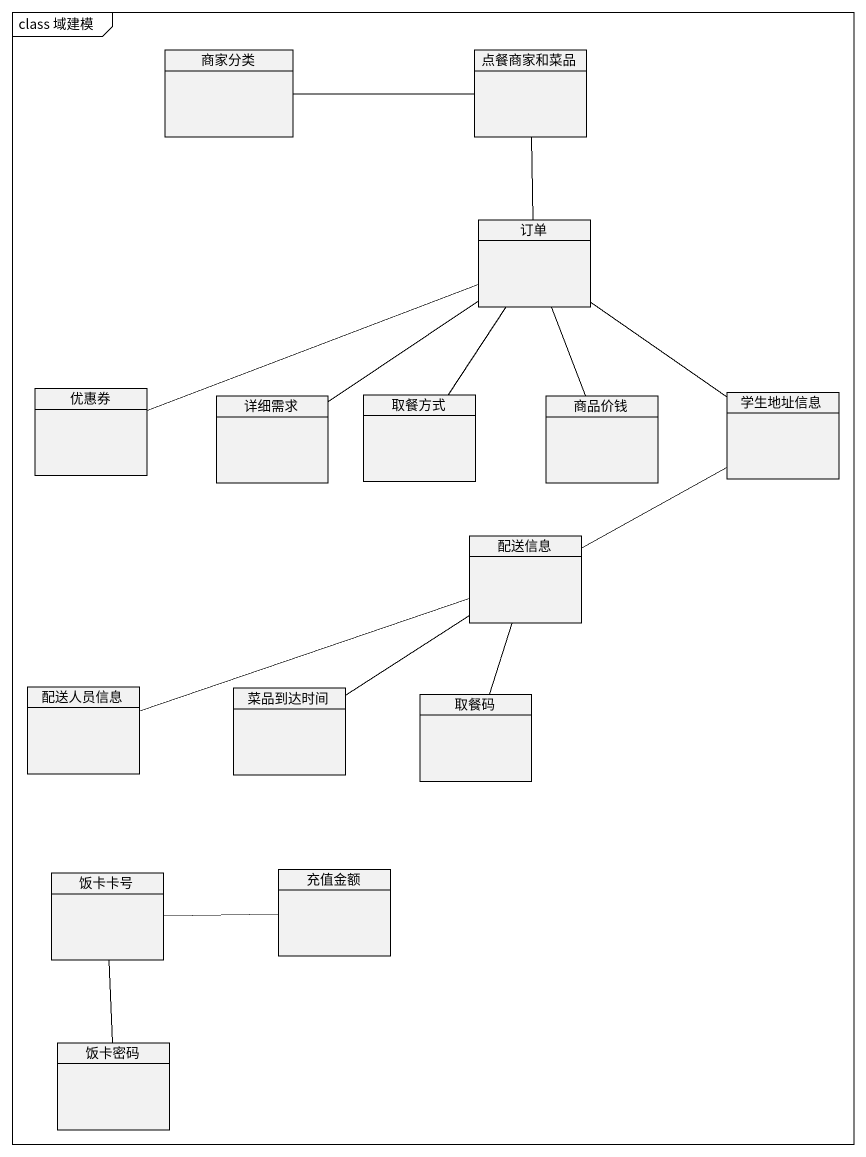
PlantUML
@startuml
mainframe class 域建模
hide circle
hide empty members
class 商家分类
class 点餐商家和菜品
class 订单
class 优惠券
class 详细需求
class 取餐方式
class 商品价钱
class 学生地址信息
class 配送信息
class 配送人员信息
class 菜品到达时间
class 取餐码
class 饭卡卡号
class 充值金额
class 饭卡密码
商家分类 -right- 点餐商家和菜品
订单 -up- 点餐商家和菜品
订单 -left- 优惠券
订单 -- 详细需求
订单 -- 取餐方式
订单 -- 商品价钱
订单 -- 学生地址信息
配送信息 -right- 学生地址信息
配送信息 -left- 配送人员信息
配送信息 -- 菜品到达时间
配送信息 -- 取餐码
饭卡卡号 -right- 充值金额
饭卡卡号 -- 饭卡密码
@enduml
